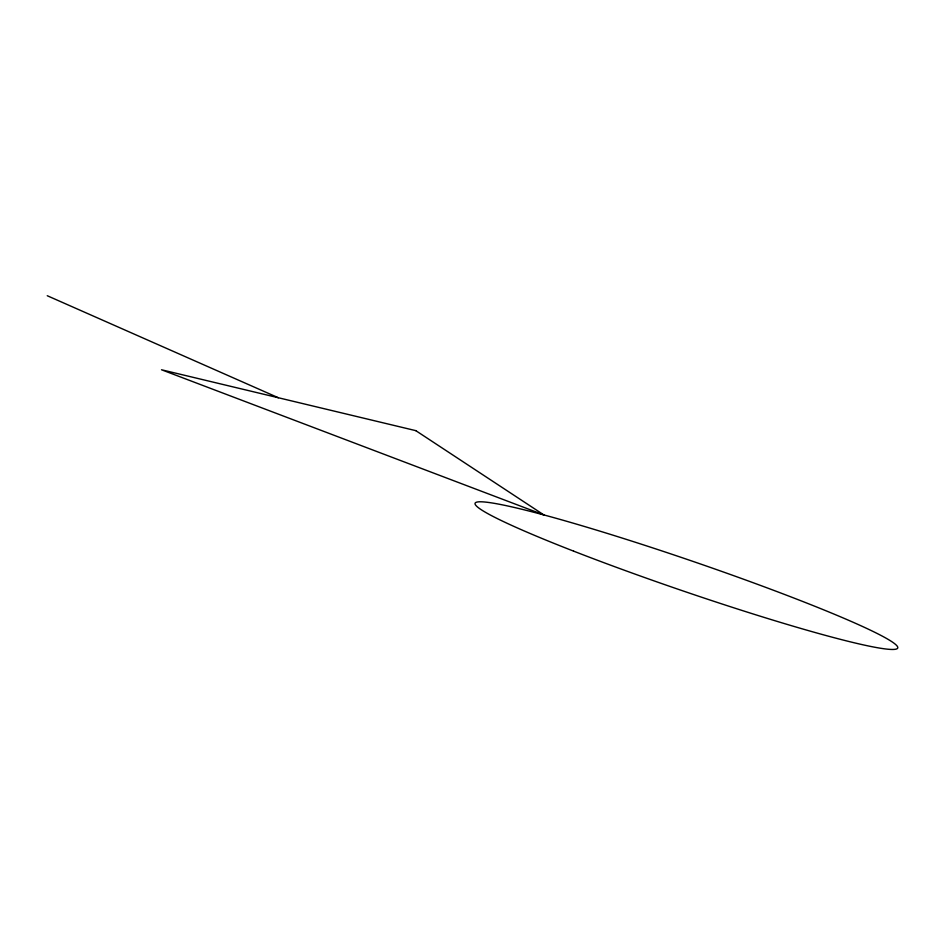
<?xml version="1.0" encoding="UTF-8"?>
<svg xmlns="http://www.w3.org/2000/svg" width="945" height="945" viewBox="0 0 945 945"><rect width="100%" height="100%" fill="white"/><g stroke="black" fill="none" stroke-linecap="round" stroke-linejoin="round"><path stroke-width="1.42" d="M47.25 295.726L278.35 397.739M415.8 430.648L161.512 369.767L543.954 514.978L415.8 430.648M573.58 551.124A223.327 15.581 18.9 0 0 897.703 648.046A223.327 15.581 18.9 0 0 588.18 527.593A223.327 15.581 18.9 0 0 573.58 551.124"/></g></svg>
